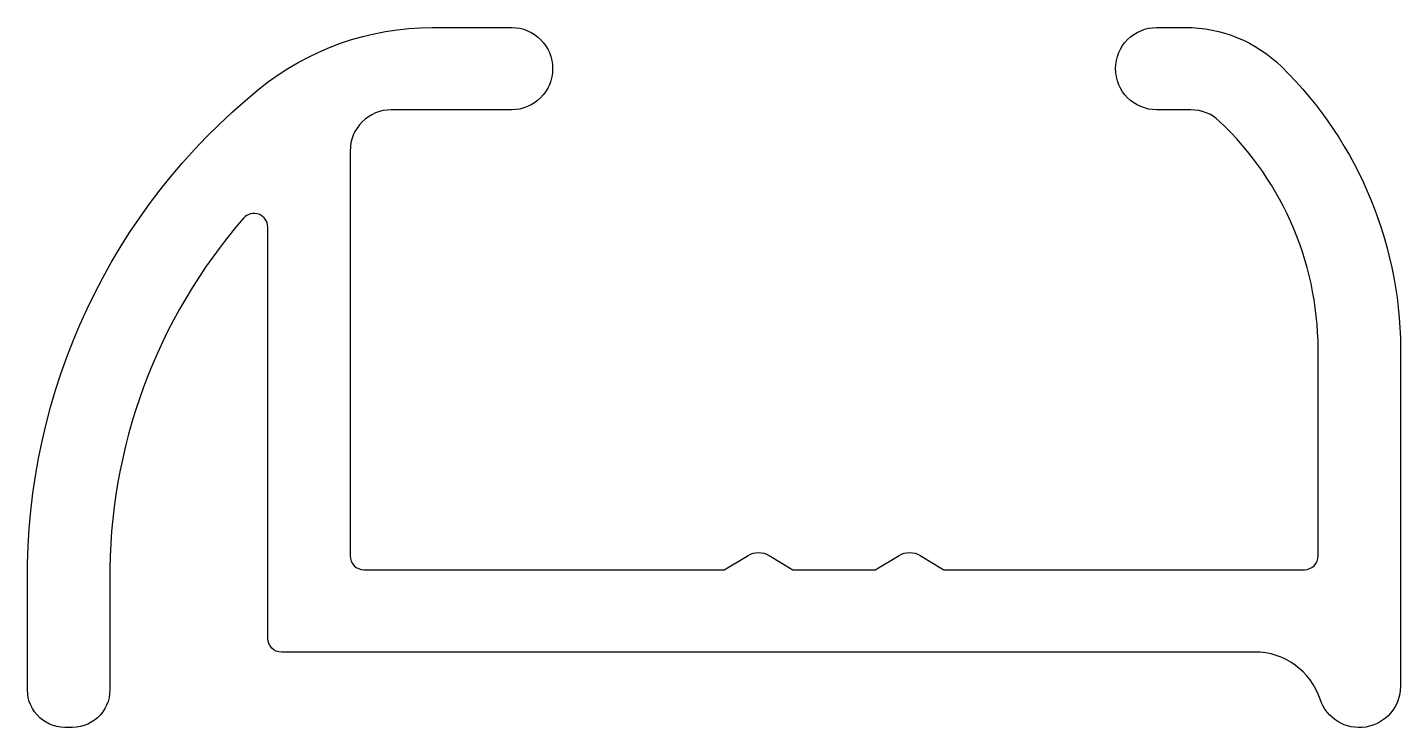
# Model space of a CAD drawing. Extents: x 375.8 to 395.8, y 216.4 to 226.6.
import ezdxf

# ---------------------------------------------------------------- set-up
doc = ezdxf.new("R2010")
doc.units = 0
doc.layers.add('ANA', color=220, linetype='CONTINUOUS')

msp = doc.modelspace()

# ---------------------------------------------------------------- linework, layer by layer
at = {"layer": 'ANA', "color": 0}
msp.add_lwpolyline([(380.726, 218.702), (385.976, 218.702), (386.322, 218.91, -0.276984), (386.63, 218.91), (386.976, 218.702), (388.176, 218.702), (388.522, 218.91, -0.276984), (388.83, 218.91), (389.176, 218.702), (394.426, 218.702, 0.414214), (394.626, 218.902), (394.626, 221.792, 0.212611), (393.186, 225.239, 0.191317), (392.774, 225.402), (392.276, 225.402, -1), (392.276, 226.602), (392.694, 226.602, -0.196693), (394.096, 226.029, -0.206535), (395.826, 221.779), (395.826, 217.002, -0.852498), (394.656, 216.815, 0.323907), (393.706, 217.502), (379.526, 217.502, -0.414214), (379.326, 217.702), (379.326, 223.693, 0.693568), (378.975, 223.824, 0.183446), (377.026, 218.537), (377.026, 216.952, -0.44112), (376.426, 216.405, -0.44112), (375.826, 216.952), (375.826, 218.525, -0.228426), (379.202, 225.707, -0.172226), (381.724, 226.602), (382.876, 226.602, -1), (382.876, 225.402), (381.126, 225.402, 0.414214), (380.526, 224.802), (380.526, 218.902, 0.414214)], format="xyb", close=True, dxfattribs=at)

doc.saveas('drawing.dxf')
